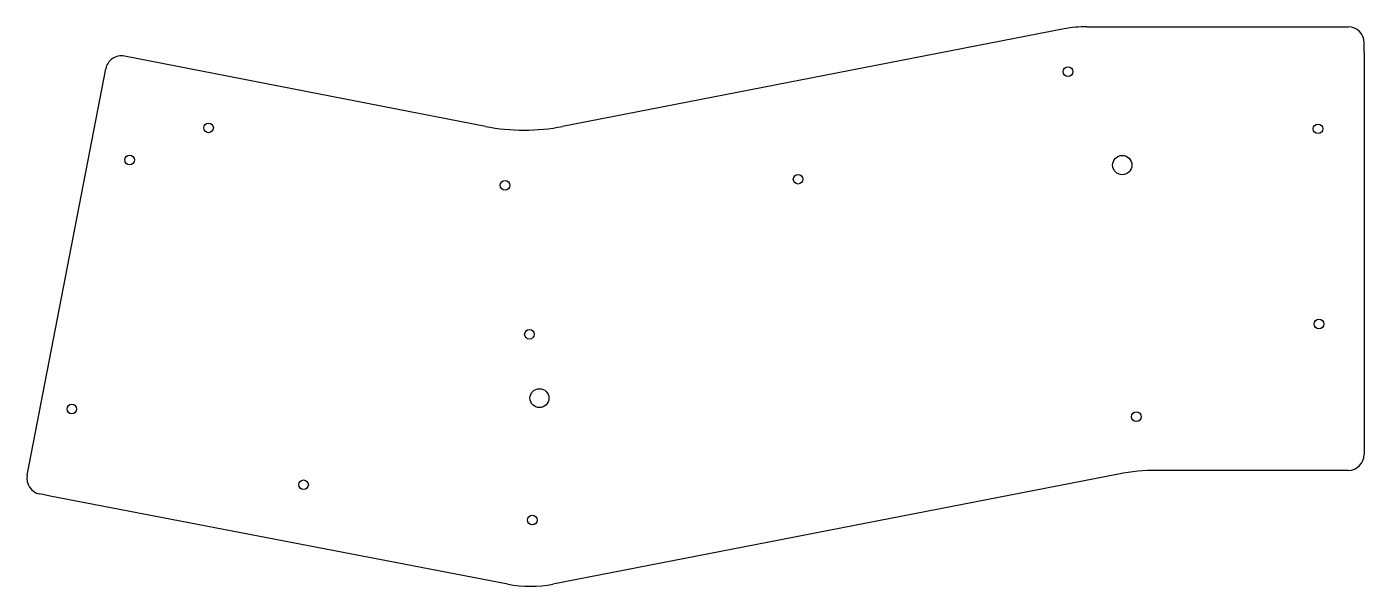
# Model space of a CAD drawing. Extents: x 101 to 518, y -308 to -134.
import ezdxf

# ---------------------------------------------------------------- set-up
doc = ezdxf.new("R2010")
doc.units = 0
doc.layers.add('BLACK', color=7, linetype='CONTINUOUS')

msp = doc.modelspace()

# ---------------------------------------------------------------- linework, layer by layer
at = {"layer": 'BLACK', "linetype": 'CONTINUOUS'}
for p, q in [((424.711961, -134.376322), (268.442894, -164.75692)), ((431.773007, -133.696311), (513.20974, -133.696311)), ((518.20974, -141.696311), (518.20974, -138.696311)), ((244.377337, -164.753061), (131.923203, -142.853183)), ((518.20974, -141.696311), (518.20974, -265.496311)), ((101.55841, -273.39485), (126.058534, -146.810875)), ((518.20974, -265.496311), (518.20974, -266.896311)), ((441.651426, -273.055222), (265.437832, -307.329325)), ((511.80974, -271.896311), (453.679714, -271.896311)), ((513.20974, -271.896311), (511.80974, -271.896311)), ((108.80974, -279.896311), (105.509757, -279.252412)), ((251.379039, -307.342807), (108.80974, -279.896311))]:
    msp.add_line(p, q, dxfattribs=at)
at = {"layer": 'BLACK'}
for centre, radius in [((425.90974, -147.696311), 1.5), ((158.10974, -165.196311), 1.5), ((503.80974, -165.496311), 1.5), ((133.50974, -175.196311), 1.5), ((442.80974, -176.796311), 3), ((250.50974, -183.096311), 1.5), ((341.80974, -181.196311), 1.5), ((504.10974, -226.296311), 1.5), ((258.10974, -229.496311), 1.5), ((261.20974, -249.396311), 2.941088), ((115.50974, -252.796311), 1.5), ((447.20974, -255.196311), 1.5), ((187.70974, -276.396311), 1.5), ((259.00974, -287.396311), 1.5)]:
    msp.add_circle(centre, radius, dxfattribs=at)
for centre, radius, start, end in [((431.773, -170.6963), 36.999987, 89.99998916, 101.00174878), ((513.2097, -138.6963), 4.999989, -0.00012605, 89.99954163), ((130.9674, -147.761), 4.99997, 78.97952744, 169.04569094), ((256.42, -102.9148), 62.999982, -101.0201071, -78.99821129), ((513.2097, -266.8963), 5.00004, -89.99954163, -0.00012605), ((106.4673, -274.345), 4.999958, -190.95453806, -101.04093113), ((453.6797, -334.8963), 62.999987, 89.99998727, 101.00677251), ((258.3736, -271.0099), 37.000054, -100.89687657, -78.99323421)]:
    msp.add_arc(centre, radius, start, end, dxfattribs=at)

doc.saveas('drawing.dxf')
